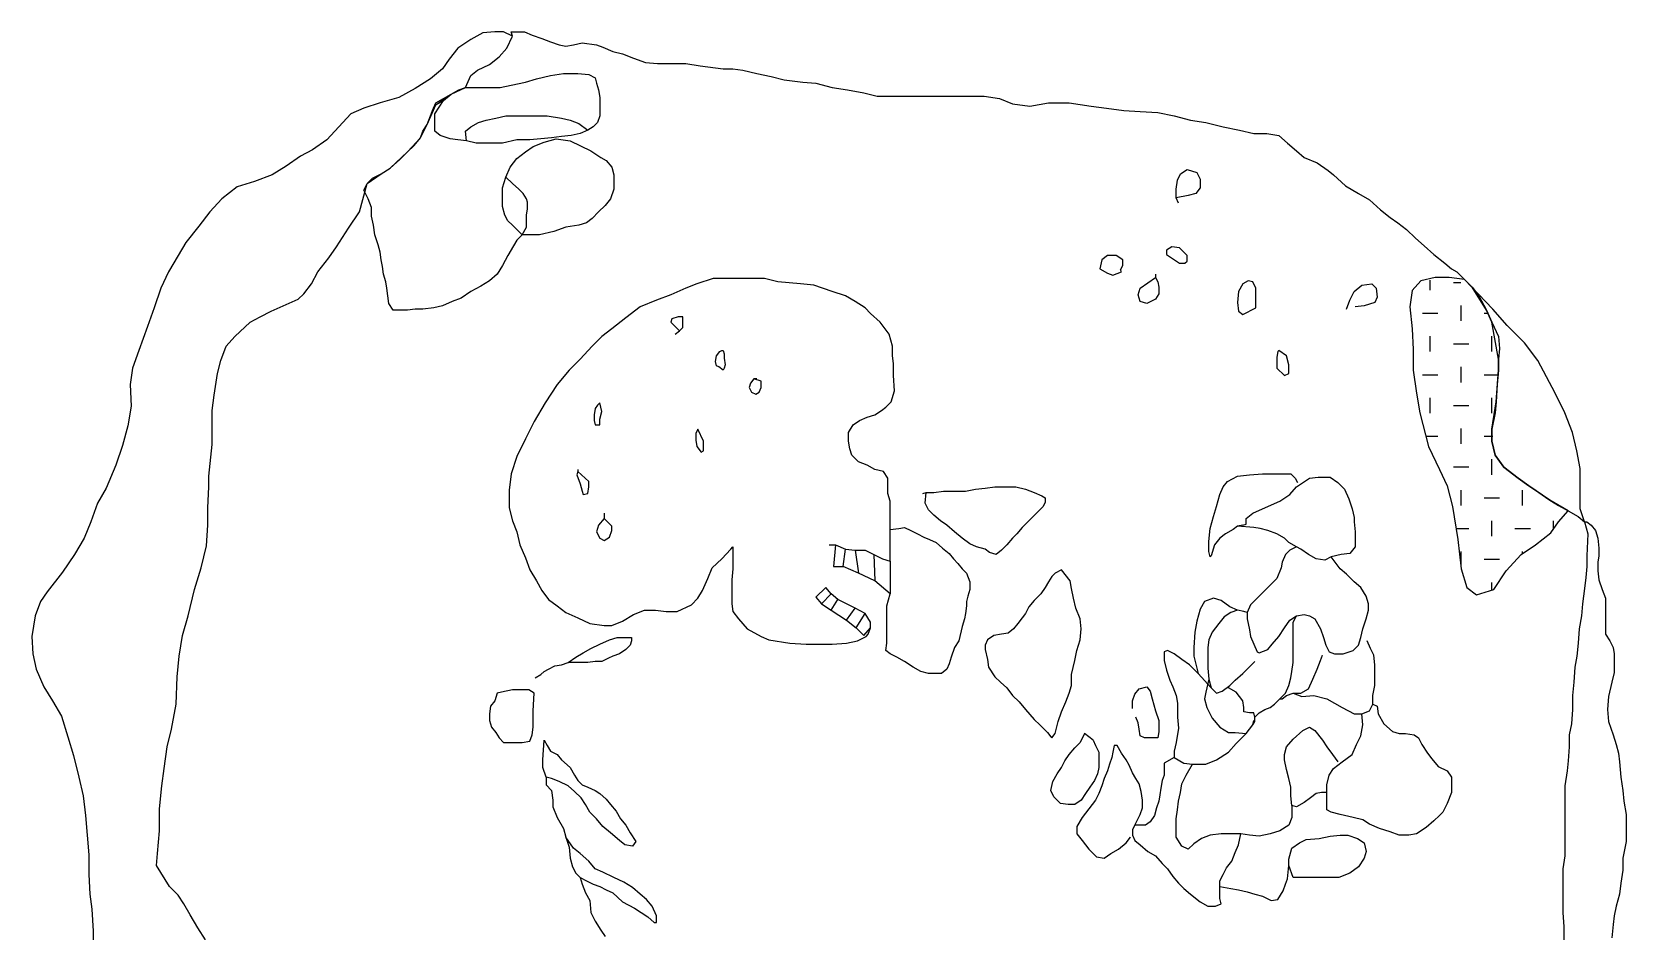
# Model space of a CAD drawing. Extents: x 2.1 to 14.4, y -1.6 to 15.2.
# Drawn here: x 5.84 to 12.32, y 11.57 to 15.22 of the extents above; entities that cross this region are included whole.
import ezdxf

# ---------------------------------------------------------------- set-up
doc = ezdxf.new("R2010")
doc.units = 0
doc.linetypes.add('HIDDEN', pattern=[0.375, 0.25, -0.125])
doc.layers.add('LAYER1', color=7, linetype='CONTINUOUS')
doc.layers.add('LAYER25', color=1, linetype='CONTINUOUS')

msp = doc.modelspace()

# ---------------------------------------------------------------- linework, layer by layer
at = {"layer": 'LAYER1', "color": 7, "linetype": 'HIDDEN'}
for points in [[(7.7947, 15.2035), (7.7592, 15.2212), (7.7237, 15.2212), (7.6749, 15.2168), (7.6261, 15.1902), (7.5729, 15.1547), (7.5374, 15.1103), (7.5108, 15.0704), (7.462, 15.0305), (7.3999, 14.9905), (7.3333, 14.955), (7.2579, 14.9329), (7.1914, 14.9107), (7.1381, 14.8885), (7.0893, 14.8353), (7.0405, 14.782), (6.9829, 14.7421), (6.9341, 14.7155), (6.8764, 14.6756), (6.8187, 14.6401), (6.7477, 14.6134), (6.6768, 14.5913), (6.6146, 14.5425), (6.5658, 14.4892), (6.5215, 14.4316), (6.4682, 14.365), (6.4372, 14.3118), (6.3973, 14.2452), (6.3662, 14.1787), (6.3396, 14.0988), (6.313, 14.0234), (6.2775, 13.9258), (6.2509, 13.8548), (6.242, 13.7883), (6.2464, 13.6996), (6.2331, 13.6197), (6.2109, 13.5398), (6.1843, 13.46), (6.1444, 13.3668), (6.1089, 13.3047), (6.0823, 13.2293), (6.0557, 13.1627), (6.0157, 13.0962), (5.9669, 13.0252), (5.9048, 12.9454), (5.8782, 12.9054), (5.856, 12.8478), (5.8427, 12.7635), (5.8472, 12.6925), (5.8605, 12.6304), (5.8915, 12.5594), (5.927, 12.5017), (5.9625, 12.4396), (5.9891, 12.3553), (6.0113, 12.2799), (6.0335, 12.1912), (6.0512, 12.1158), (6.0601, 12.0359), (6.0734, 11.8762), (6.0734, 11.7963), (6.0778, 11.7165), (6.0867, 11.6544), (6.0912, 11.5657), (6.0912, 11.468)], [(12.1513, 13.2293), (12.1335, 13.2825), (12.1335, 13.3358), (12.1335, 13.3846), (12.1335, 13.4467), (12.1202, 13.5177), (12.1025, 13.5931), (12.0714, 13.6729), (12.0315, 13.7528), (11.996, 13.8193), (11.9605, 13.8859), (11.9073, 13.9569), (11.8363, 14.0278), (11.7786, 14.0944), (11.6633, 14.2142)]]:
    msp.add_lwpolyline(points, dxfattribs=at)
at = {"layer": 'LAYER1', "color": 7, "linetype": 'CONTINUOUS'}
for points in [[(6.5481, 11.5302), (6.517, 11.579), (6.486, 11.6322), (6.4594, 11.6766), (6.4372, 11.7121), (6.4017, 11.7475), (6.3485, 11.8318), (6.3529, 11.8806), (6.3618, 11.9738), (6.3618, 12.0625), (6.3706, 12.1557), (6.3795, 12.2267), (6.3928, 12.3154), (6.4106, 12.3864), (6.4283, 12.4884), (6.4328, 12.5993), (6.4416, 12.6836), (6.4549, 12.7679), (6.4771, 12.8478), (6.5037, 12.9542), (6.5304, 13.043), (6.5525, 13.1317), (6.557, 13.216), (6.557, 13.287), (6.5614, 13.3713), (6.5614, 13.4156), (6.5747, 13.5443), (6.5747, 13.602), (6.5747, 13.6818), (6.5836, 13.7439), (6.5969, 13.8326), (6.6102, 13.8859), (6.6324, 13.9436), (6.6679, 13.9835), (6.73, 14.0412), (6.7699, 14.0633), (6.8143, 14.0855), (6.8631, 14.1077), (6.9252, 14.1343), (6.9474, 14.1565), (6.9784, 14.1964), (7.0051, 14.2452), (7.0494, 14.3029), (7.0805, 14.3473), (7.1293, 14.4227), (7.1736, 14.4892), (7.2047, 14.6046), (7.2624, 14.6445), (7.2979, 14.6667), (7.3688, 14.7332), (7.4221, 14.7909), (7.4487, 14.8441), (7.4842, 14.924), (7.5463, 14.9684), (7.604, 14.995), (7.6261, 15.0438), (7.6528, 15.066), (7.7016, 15.0881), (7.7415, 15.1192), (7.7725, 15.1547), (7.7947, 15.2035), (7.7903, 15.2212)], [(7.7903, 15.2212), (7.8125, 15.2212), (7.8435, 15.2212), (7.8746, 15.2079), (7.9145, 15.1946), (7.95, 15.1813), (7.9855, 15.168), (8.0121, 15.1636), (8.0432, 15.168), (8.0787, 15.1769), (8.1363, 15.168), (8.1629, 15.1591), (8.2029, 15.1414), (8.2428, 15.1325), (8.2872, 15.1148), (8.336, 15.097), (8.3848, 15.0926), (8.4424, 15.0926), (8.5001, 15.0926), (8.5578, 15.0837), (8.6509, 15.0704), (8.6909, 15.0704), (8.7308, 15.066), (8.7885, 15.0526), (8.8461, 15.0393), (8.8994, 15.026), (8.9748, 15.0172), (9.028, 15.0127), (9.0946, 14.995), (9.1567, 14.9861), (9.2232, 14.9728), (9.2765, 14.9595), (9.3253, 14.9595), (9.4096, 14.9595), (9.4717, 14.9595), (9.5294, 14.9595), (9.587, 14.9595), (9.6536, 14.9595), (9.7112, 14.9595), (9.7734, 14.9506), (9.8266, 14.9284), (9.8976, 14.9196), (9.973, 14.9329), (10.0573, 14.9329), (10.146, 14.9196), (10.2081, 14.9107), (10.2791, 14.9018), (10.3456, 14.8974), (10.4166, 14.8929), (10.4832, 14.8796), (10.5497, 14.8619), (10.6118, 14.853), (10.6828, 14.8353), (10.7494, 14.822), (10.807, 14.8086), (10.8603, 14.8086), (10.9091, 14.7998), (10.9446, 14.7687), (10.98, 14.7377), (11.0111, 14.7111), (11.0643, 14.6889), (11.1087, 14.6578), (11.1309, 14.6401), (11.1797, 14.5957), (11.2329, 14.5646), (11.2773, 14.538), (11.3216, 14.4981), (11.3616, 14.467), (11.3926, 14.4449), (11.4281, 14.4182), (11.4636, 14.3828), (11.4991, 14.3517), (11.539, 14.3162), (11.5834, 14.2807), (11.61, 14.2585), (11.6322, 14.2452), (11.6633, 14.2142), (11.6943, 14.1831), (11.7209, 14.1476), (11.752, 14.09), (11.7742, 14.0412), (11.8008, 13.9835), (11.8052, 13.9347), (11.8008, 13.8903), (11.8008, 13.846), (11.7963, 13.7883), (11.7919, 13.7173), (11.7875, 13.6729), (11.7742, 13.6064), (11.7742, 13.5576), (11.7875, 13.4999), (11.823, 13.4511), (11.8806, 13.4068), (11.925, 13.3757), (11.9649, 13.3491), (12.0093, 13.318), (12.0448, 13.2958), (12.0847, 13.2737), (12.1246, 13.2515), (12.1513, 13.2293), (12.1646, 13.1805), (12.1601, 13.0918), (12.1601, 13.0474), (12.1557, 13.003), (12.1513, 12.9587), (12.1424, 12.8966), (12.1379, 12.8478), (12.1291, 12.7945), (12.1246, 12.7369), (12.1202, 12.6836), (12.1113, 12.6393), (12.1069, 12.5771), (12.1025, 12.5239), (12.1025, 12.4662), (12.098, 12.4086), (12.0891, 12.3642), (12.0891, 12.3154), (12.0847, 12.2577), (12.0803, 12.2178), (12.0714, 12.1557), (12.0714, 12.1025), (12.0714, 12.0581), (12.0714, 11.996), (12.0714, 11.9294), (12.0714, 11.8718), (12.0625, 11.8185), (12.0625, 11.7564), (12.0625, 11.6987), (12.0625, 11.6411), (12.067, 11.5834), (12.067, 11.5257)], [(12.1513, 13.2293), (12.1601, 13.2293), (12.1779, 13.216), (12.1956, 13.1938), (12.2045, 13.1627), (12.2089, 13.1228), (12.2089, 13.0918), (12.2045, 13.0651), (12.2045, 13.0297), (12.2089, 12.9942), (12.2222, 12.9542), (12.2355, 12.9187), (12.2355, 12.8788), (12.2355, 12.8522), (12.2355, 12.8256), (12.2355, 12.8034), (12.2355, 12.7723), (12.2533, 12.7457), (12.2666, 12.7191), (12.271, 12.6925), (12.271, 12.6526), (12.271, 12.6171), (12.2622, 12.5771), (12.2489, 12.5195), (12.2444, 12.4662), (12.2489, 12.4174), (12.2666, 12.3642), (12.2799, 12.3243), (12.2888, 12.2888), (12.2932, 12.2533), (12.2977, 12.1912), (12.3065, 12.1379), (12.311, 12.0936), (12.3198, 12.0403), (12.3198, 11.9871), (12.3198, 11.9294), (12.3065, 11.8629), (12.3065, 11.8141), (12.2977, 11.7609), (12.2932, 11.7165), (12.2799, 11.6677), (12.271, 11.6278), (12.2666, 11.5923), (12.2622, 11.539)]]:
    msp.add_lwpolyline(points, dxfattribs=at)
at = {"layer": 'LAYER1', "color": 1, "linetype": 'CONTINUOUS'}
for points in [[(7.4842, 14.924), (7.5152, 14.9417), (7.5463, 14.9684), (7.5773, 14.9861), (7.604, 14.995), (7.6661, 14.995), (7.7193, 14.995), (7.7459, 14.995), (7.7903, 15.0039), (7.848, 15.0172), (7.8923, 15.0305), (7.95, 15.0438), (8.0032, 15.0526), (8.0609, 15.0526), (8.1053, 15.0482), (8.1319, 15.0349), (8.1363, 15.0127), (8.1452, 14.9861), (8.1496, 14.955), (8.1496, 14.9284), (8.1496, 14.9018), (8.1496, 14.8796), (8.1408, 14.853), (8.123, 14.8353), (8.1008, 14.822), (8.0698, 14.8086), (8.0343, 14.7998), (7.9944, 14.7953), (7.9544, 14.7909), (7.9101, 14.7865), (7.8657, 14.782), (7.8125, 14.782), (7.7548, 14.7687), (7.7016, 14.7687), (7.6483, 14.7687), (7.6084, 14.7776), (7.5729, 14.782), (7.5419, 14.7865), (7.5019, 14.7998), (7.4797, 14.8175), (7.4797, 14.8575), (7.4797, 14.8885), (7.5152, 14.9417)], [(7.8347, 14.3961), (7.8125, 14.3739), (7.7992, 14.3517), (7.777, 14.3118), (7.7548, 14.2718), (7.7326, 14.2364), (7.7016, 14.2097), (7.6661, 14.1876), (7.6261, 14.1654), (7.5862, 14.1388), (7.5507, 14.1254), (7.5108, 14.1077), (7.4753, 14.0988), (7.4309, 14.0944), (7.3999, 14.0944), (7.3688, 14.09), (7.3422, 14.09), (7.3112, 14.09), (7.2934, 14.1166), (7.289, 14.1476), (7.2845, 14.1787), (7.2801, 14.2053), (7.2712, 14.2364), (7.2668, 14.2674), (7.2624, 14.294), (7.2579, 14.3251), (7.249, 14.3561), (7.2357, 14.3961), (7.2313, 14.436), (7.2224, 14.4715), (7.2224, 14.507), (7.2091, 14.5425), (7.1914, 14.578), (7.2047, 14.6046), (7.2269, 14.6268), (7.2624, 14.6445), (7.2979, 14.6667), (7.3378, 14.7022), (7.3688, 14.7332), (7.3954, 14.7598), (7.4221, 14.7909), (7.4309, 14.8175), (7.4487, 14.8441), (7.462, 14.8796), (7.4709, 14.9018), (7.4842, 14.9329), (7.5463, 14.9684)], [(7.6084, 14.7776), (7.604, 14.8175), (7.6261, 14.8353), (7.6572, 14.853), (7.6883, 14.8619), (7.7282, 14.8708), (7.7681, 14.8796), (7.808, 14.8796), (7.8435, 14.8796), (7.8923, 14.8796), (7.9367, 14.8796), (7.9944, 14.8708), (8.0299, 14.8619), (8.0653, 14.8486), (8.0653, 14.8486)], [(8.0653, 14.8486), (8.1008, 14.822)], [(7.8347, 14.3961), (7.8169, 14.4138), (7.7947, 14.436), (7.777, 14.4537), (7.7637, 14.4759), (7.7548, 14.5114), (7.7548, 14.5513), (7.7548, 14.5868), (7.7681, 14.6312), (7.7859, 14.6711), (7.8125, 14.7066), (7.848, 14.7332), (7.879, 14.7554), (7.9234, 14.7732), (7.9722, 14.7865), (8.0299, 14.7776), (8.1141, 14.7377), (8.1541, 14.7111), (8.1763, 14.6977), (8.1984, 14.6711), (8.2073, 14.6401), (8.2073, 14.5824), (8.194, 14.5425), (8.1718, 14.5158), (8.1452, 14.4892), (8.1186, 14.4626), (8.0964, 14.4449), (8.0653, 14.436), (8.0121, 14.4271), (7.9633, 14.4094), (7.9056, 14.3961), (7.8347, 14.3961)], [(10.5009, 14.5247), (10.492, 14.5469), (10.492, 14.5824), (10.4965, 14.6179), (10.5098, 14.6445), (10.5364, 14.6622), (10.5763, 14.6489), (10.5896, 14.6223), (10.5896, 14.5868), (10.5719, 14.5646), (10.5408, 14.5558), (10.492, 14.5469)], [(7.8347, 14.3961), (7.8524, 14.4271), (7.8524, 14.4493), (7.8524, 14.4759), (7.8568, 14.5025), (7.8568, 14.5292), (7.8524, 14.5425), (7.8391, 14.5646), (7.8213, 14.5824), (7.7947, 14.6046), (7.7681, 14.6312)], [(10.5054, 14.2807), (10.5275, 14.2807), (10.5364, 14.2896), (10.5364, 14.3118), (10.5054, 14.3428), (10.4743, 14.3473), (10.4521, 14.334), (10.4521, 14.3162), (10.5054, 14.2807)], [(10.2702, 14.2452), (10.2658, 14.2541), (10.2747, 14.2718), (10.2747, 14.294), (10.248, 14.3118), (10.2126, 14.3118), (10.1904, 14.294), (10.1815, 14.2585), (10.2126, 14.2408), (10.2347, 14.2319), (10.2702, 14.2452)], [(10.4078, 14.2364), (10.4078, 14.223), (10.4166, 14.2053), (10.4211, 14.1831), (10.4211, 14.1565), (10.4078, 14.1343), (10.3723, 14.1166), (10.3456, 14.1254), (10.3368, 14.1521), (10.3456, 14.1787), (10.4078, 14.223)], [(10.8159, 14.0988), (10.8159, 14.1121), (10.8159, 14.1432), (10.8159, 14.1787), (10.8026, 14.2053), (10.7849, 14.2097), (10.7627, 14.1964), (10.7449, 14.1654), (10.7405, 14.121), (10.7449, 14.0855), (10.7627, 14.0722), (10.8159, 14.0988)], [(11.1841, 14.0944), (11.1974, 14.1299), (11.2152, 14.1654), (11.2462, 14.192), (11.2862, 14.1964), (11.3039, 14.1787), (11.3083, 14.1432), (11.2995, 14.121), (11.2551, 14.1077), (11.2196, 14.1033), (11.2196, 14.1033)], [(11.6633, 14.2142), (11.6011, 14.223), (11.5435, 14.223), (11.4858, 14.2097), (11.4503, 14.1698), (11.4414, 14.1033), (11.4503, 14.0145), (11.4547, 13.9302), (11.4547, 13.846), (11.468, 13.7528), (11.4814, 13.6729), (11.5169, 13.5354), (11.5612, 13.4422), (11.5923, 13.3757), (11.6144, 13.2914), (11.6366, 13.1583), (11.6499, 13.0385), (11.6721, 12.9631), (11.7121, 12.9321), (11.783, 12.9542), (11.8318, 13.0297), (11.8939, 13.0962), (11.9516, 13.1361), (12.0137, 13.1849), (12.0448, 13.2293), (12.0847, 13.2737), (12.0093, 13.318), (11.925, 13.3757), (11.8806, 13.4068), (11.823, 13.4511), (11.7875, 13.4999), (11.7742, 13.5576), (11.7742, 13.6064), (11.7919, 13.7173), (11.8008, 13.846), (11.8008, 13.8903), (11.7742, 14.0412), (11.752, 14.09), (11.6943, 14.1831), (11.6633, 14.2142)], [(8.4557, 13.9924), (8.4735, 14.0057), (8.4868, 14.019), (8.4868, 14.0412), (8.4868, 14.0633), (8.4691, 14.0633), (8.4424, 14.0545), (8.438, 14.0412), (8.4735, 14.0057)], [(8.6509, 13.846), (8.6332, 13.8593), (8.6243, 13.8637), (8.6199, 13.8814), (8.6243, 13.9036), (8.6376, 13.9214), (8.6465, 13.9258), (8.6509, 13.9258), (8.6554, 13.9125), (8.6554, 13.8948), (8.6598, 13.8681), (8.6554, 13.8548), (8.6509, 13.846)], [(10.9091, 13.9258), (10.9046, 13.9214), (10.9002, 13.8992), (10.9002, 13.8548), (10.9313, 13.8238), (10.949, 13.8326), (10.949, 13.8681), (10.9401, 13.9036), (10.9091, 13.9258)], [(8.7885, 13.8105), (8.7752, 13.8105), (8.7619, 13.7927), (8.7574, 13.775), (8.7663, 13.7572), (8.784, 13.7484), (8.7973, 13.7572), (8.8062, 13.775), (8.8062, 13.8016), (8.7752, 13.8105)], [(8.1496, 13.7129), (8.1408, 13.704), (8.1319, 13.6907), (8.1275, 13.6641), (8.1275, 13.6419), (8.1319, 13.6241), (8.1496, 13.6241), (8.1496, 13.6463), (8.1585, 13.6774), (8.1496, 13.7129)], [(8.5489, 13.6064), (8.54, 13.5886), (8.54, 13.562), (8.5445, 13.5354), (8.5622, 13.5132), (8.5711, 13.5177), (8.5711, 13.5398), (8.5711, 13.5576), (8.5489, 13.6064)], [(8.0609, 13.4422), (8.0609, 13.4334), (8.0565, 13.4201), (8.0698, 13.3846), (8.0787, 13.3535), (8.0831, 13.3402), (8.1008, 13.3446), (8.1053, 13.3713), (8.1053, 13.3934), (8.0609, 13.4334)], [(10.7627, 13.216), (10.7405, 13.2115), (10.7227, 13.1982), (10.6917, 13.1805), (10.6695, 13.1627), (10.6473, 13.1361), (10.634, 13.0918), (10.6296, 13.0873), (10.6251, 13.1095), (10.6251, 13.1494), (10.6296, 13.2027), (10.6429, 13.2515), (10.6562, 13.2914), (10.6695, 13.3402), (10.6828, 13.3713), (10.7006, 13.3934), (10.7405, 13.4156), (10.7893, 13.4201), (10.8425, 13.4245), (10.8913, 13.4245), (10.9313, 13.4245), (10.9579, 13.4245), (10.9756, 13.4068), (10.9845, 13.389)], [(10.7627, 13.216), (10.776, 13.2204), (10.776, 13.2426), (10.8026, 13.2648), (10.8425, 13.2825), (10.9135, 13.3136), (10.9534, 13.3402), (10.98, 13.3713), (10.98, 13.3713), (11.0333, 13.4068), (11.0688, 13.4112), (11.1176, 13.4112), (11.1486, 13.389), (11.1752, 13.3624), (11.193, 13.3225), (11.2063, 13.2825), (11.2152, 13.247), (11.2152, 13.2293), (11.2196, 13.1894), (11.2196, 13.1539), (11.2196, 13.1273), (11.1974, 13.1006), (11.1619, 13.0962), (11.122, 13.0873), (11.0954, 13.074), (11.0599, 13.0785), (11.0288, 13.0962), (10.9978, 13.1184), (10.98, 13.1273), (10.949, 13.145), (10.9313, 13.1627), (10.9002, 13.1805), (10.8647, 13.1938), (10.8336, 13.2027), (10.807, 13.2071), (10.7405, 13.2115)], [(9.4628, 13.3446), (9.4761, 13.3491), (9.5072, 13.3491), (9.5471, 13.3535), (9.5826, 13.3535), (9.6358, 13.3535), (9.6758, 13.3624), (9.7157, 13.3668), (9.7556, 13.3713), (9.8, 13.3713), (9.8399, 13.3713), (9.8798, 13.3624), (9.9153, 13.3491), (9.9464, 13.3358), (9.9597, 13.3269), (9.9597, 13.3092), (9.9508, 13.2914), (9.9331, 13.2737), (9.9109, 13.2515), (9.8887, 13.2293), (9.8665, 13.2071), (9.8443, 13.1805), (9.8266, 13.1627), (9.8044, 13.1361), (9.7822, 13.114), (9.76, 13.0962), (9.7334, 13.1051), (9.7157, 13.1184), (9.6802, 13.1273), (9.6536, 13.1406), (9.6225, 13.1627), (9.5915, 13.1894), (9.5604, 13.216), (9.5338, 13.2337), (9.5072, 13.2559), (9.485, 13.2781), (9.4717, 13.3047), (9.4761, 13.3491)], [(8.1674, 13.2648), (8.1674, 13.2426), (8.1452, 13.216), (8.1363, 13.1894), (8.1496, 13.1627), (8.1674, 13.1539), (8.1896, 13.1672), (8.1984, 13.1938), (8.1984, 13.2115), (8.1674, 13.2426)], [(9.3297, 13.1982), (9.3652, 13.2027), (9.3874, 13.2071), (9.414, 13.1938), (9.4406, 13.1805), (9.4672, 13.1672), (9.4894, 13.1583), (9.516, 13.145), (9.5427, 13.1228), (9.5693, 13.1006), (9.587, 13.0785), (9.6048, 13.0607), (9.6225, 13.0385), (9.6403, 13.0208), (9.6536, 12.9853), (9.6536, 12.9542), (9.6447, 12.9276), (9.6403, 12.9054), (9.6403, 12.8877), (9.6358, 12.8566), (9.6314, 12.8345), (9.6225, 12.8034), (9.6092, 12.7457), (9.5915, 12.7191), (9.5782, 12.6792), (9.5693, 12.6526), (9.5604, 12.6304), (9.5382, 12.6126), (9.516, 12.6126), (9.485, 12.6126), (9.4539, 12.6215), (9.4229, 12.6393), (9.3874, 12.6614), (9.3563, 12.6792), (9.3297, 12.6925), (9.312, 12.7058), (9.3164, 12.7369), (9.3164, 12.7723), (9.3164, 12.8034), (9.3164, 12.83), (9.3164, 12.8611), (9.3164, 12.8877), (9.3297, 12.9365)], [(10.98, 13.1273), (10.9534, 13.114), (10.9357, 13.0962), (10.9224, 13.0651), (10.9179, 13.043), (10.9002, 12.9986), (10.878, 12.9764), (10.8558, 12.9542), (10.8248, 12.9232), (10.7937, 12.8921), (10.7804, 12.8611), (10.7804, 12.8345), (10.7893, 12.7901), (10.7937, 12.7635), (10.807, 12.7324), (10.8203, 12.7014), (10.8292, 12.6969), (10.8647, 12.7102), (10.8824, 12.7324), (10.9091, 12.7635), (10.9313, 12.799), (10.9534, 12.83), (10.98, 12.8478), (11.0111, 12.8522), (11.0333, 12.8478), (11.0555, 12.8345), (11.0777, 12.7945), (11.091, 12.759), (11.0998, 12.728), (11.1131, 12.7014), (11.1353, 12.6925), (11.1708, 12.6925), (11.2107, 12.7058), (11.2329, 12.728), (11.2418, 12.759), (11.2507, 12.7945), (11.264, 12.8345), (11.2729, 12.8699), (11.2729, 12.8966), (11.264, 12.9276), (11.2418, 12.9631), (11.2152, 12.9853), (11.1841, 13.0163), (11.1575, 13.0385), (11.122, 13.0873)], [(10.0262, 13.0341), (9.9996, 13.0208), (9.9863, 13.0075), (9.973, 12.9853), (9.9597, 12.9631), (9.9419, 12.9365), (9.9153, 12.9099), (9.8931, 12.8833), (9.8798, 12.8566), (9.8665, 12.8389), (9.8488, 12.8167), (9.831, 12.7945), (9.8088, 12.7768), (9.7822, 12.7723), (9.7512, 12.7679), (9.7246, 12.7502), (9.7157, 12.728), (9.7157, 12.7102), (9.7246, 12.6703), (9.729, 12.6393), (9.7556, 12.5993), (9.7778, 12.5771), (9.8044, 12.555), (9.8266, 12.5239), (9.8532, 12.4973), (9.8798, 12.4662), (9.9153, 12.4263), (9.9375, 12.4041), (9.9686, 12.3731), (9.9819, 12.3553), (9.9863, 12.3509), (9.9996, 12.3686), (10.0129, 12.4174), (10.0262, 12.4574), (10.044, 12.4973), (10.0573, 12.5328), (10.0662, 12.5638), (10.0662, 12.6082), (10.0795, 12.6659), (10.0883, 12.7058), (10.1016, 12.7502), (10.1061, 12.7945), (10.1016, 12.8345), (10.0839, 12.8788), (10.075, 12.9187), (10.0662, 12.9587), (10.0617, 12.9897), (10.0262, 13.0341)], [(10.7405, 12.8699), (10.7094, 12.8833), (10.6739, 12.9099), (10.6429, 12.9187), (10.6074, 12.9054), (10.5896, 12.8744), (10.5763, 12.8256), (10.5675, 12.7812), (10.563, 12.7191), (10.563, 12.6836), (10.5808, 12.6126), (10.634, 12.555)], [(10.7804, 12.8611), (10.7671, 12.8655), (10.7405, 12.8699), (10.7139, 12.8611), (10.6872, 12.8433), (10.6651, 12.8167), (10.6384, 12.7812), (10.6251, 12.7502), (10.6207, 12.7191), (10.6207, 12.6747), (10.6207, 12.6348), (10.6251, 12.5905), (10.634, 12.555), (10.6562, 12.5328), (10.6784, 12.5417), (10.7094, 12.5638), (10.7316, 12.586), (10.7627, 12.6126), (10.7849, 12.6348), (10.8115, 12.6614), (10.8115, 12.6614)], [(10.8115, 12.4352), (10.8292, 12.4529), (10.8514, 12.4662), (10.8736, 12.4751), (10.8913, 12.4884), (10.9135, 12.5106), (10.9357, 12.5328), (10.949, 12.5638), (10.9579, 12.5949), (10.9623, 12.6215), (10.9667, 12.657), (10.9667, 12.6881), (10.9667, 12.7191), (10.9667, 12.7457), (10.9667, 12.7723), (10.9667, 12.799), (10.9667, 12.8212), (10.98, 12.8478)], [(10.5808, 12.6126), (10.5453, 12.6481), (10.5142, 12.6703), (10.4832, 12.6925), (10.4566, 12.7058), (10.4432, 12.7014), (10.4432, 12.6881), (10.4432, 12.6659), (10.4521, 12.6259), (10.4654, 12.586), (10.4787, 12.5594), (10.492, 12.5239), (10.4965, 12.4929), (10.4965, 12.4352), (10.5009, 12.3908), (10.492, 12.3331), (10.4832, 12.2977), (10.4832, 12.271), (10.5231, 12.2489), (10.5586, 12.2444), (10.6118, 12.2444), (10.6562, 12.2622), (10.705, 12.2932), (10.736, 12.3287), (10.776, 12.3686), (10.8026, 12.4041), (10.807, 12.4219), (10.807, 12.4219)], [(10.9667, 12.5328), (11.0022, 12.5195), (11.051, 12.5239), (11.1043, 12.5106), (11.1664, 12.4751), (11.2152, 12.4485), (11.2462, 12.4485), (11.2773, 12.4618), (11.2906, 12.4884), (11.2906, 12.5239), (11.2995, 12.5638), (11.2995, 12.5993), (11.2995, 12.6481), (11.295, 12.6881), (11.2817, 12.7147), (11.2684, 12.7457), (11.2684, 12.7457)], [(10.9135, 12.5106), (10.9224, 12.5106), (10.9401, 12.5239), (10.9667, 12.5328), (10.9978, 12.5328), (11.0288, 12.5505), (11.0466, 12.5905), (11.0643, 12.6304), (11.0777, 12.6659), (11.0865, 12.6881), (11.0865, 12.6881)], [(10.6251, 12.5905), (10.6118, 12.5372), (10.6074, 12.5106), (10.6163, 12.4751), (10.6384, 12.4307), (10.6695, 12.3953), (10.705, 12.3731), (10.7316, 12.3731), (10.776, 12.3686)], [(10.3146, 12.4707), (10.3146, 12.5017), (10.3235, 12.5283), (10.3412, 12.5505), (10.3723, 12.5594), (10.3856, 12.5417), (10.3944, 12.5106), (10.4078, 12.4618), (10.4211, 12.4219), (10.4211, 12.3775), (10.4166, 12.3509), (10.3944, 12.3509), (10.3634, 12.3509), (10.3456, 12.3598), (10.3412, 12.3864), (10.3368, 12.413), (10.3279, 12.4352)], [(10.807, 12.4529), (10.7893, 12.4529), (10.7671, 12.4574), (10.7671, 12.4751), (10.7627, 12.5017), (10.736, 12.5372), (10.705, 12.555), (10.705, 12.555)], [(10.8026, 12.4041), (10.8115, 12.4174), (10.8115, 12.4352), (10.807, 12.4529), (10.807, 12.4529)], [(11.2906, 12.4884), (11.3083, 12.4795), (11.3128, 12.4485), (11.335, 12.4086), (11.3705, 12.3775), (11.3971, 12.3686), (11.4237, 12.3686), (11.4592, 12.3642), (11.4769, 12.3509), (11.4902, 12.3243), (11.5124, 12.2888), (11.5302, 12.2666), (11.5568, 12.2355), (11.5923, 12.2178), (11.61, 12.1912), (11.61, 12.1601), (11.61, 12.1291), (11.5923, 12.0847), (11.5745, 12.0492), (11.5612, 12.0359), (11.539, 12.0137), (11.508, 11.9871), (11.468, 11.9605), (11.437, 11.9561), (11.3971, 11.9561), (11.3616, 11.9694), (11.3172, 11.9827), (11.2773, 12.0004), (11.2507, 12.0182), (11.2107, 12.027), (11.1575, 12.0403), (11.122, 12.0492), (11.1043, 12.0581), (11.1043, 12.0936), (11.1043, 12.1291), (11.1043, 12.1601), (11.1131, 12.2001), (11.1309, 12.2267), (11.1664, 12.2533), (11.2063, 12.2843), (11.2241, 12.3243), (11.2418, 12.3598), (11.2507, 12.4041), (11.2462, 12.4485)], [(11.1043, 12.1291), (11.0821, 12.1291), (11.0599, 12.1246), (11.0377, 12.1069), (11.0111, 12.0891), (10.98, 12.0714), (10.9623, 12.0758), (10.9579, 12.1158), (10.9579, 12.1513), (10.949, 12.1867), (10.9401, 12.2222), (10.9313, 12.2622), (10.9313, 12.2843), (10.9401, 12.3154), (10.9667, 12.3465), (11.0067, 12.3819), (11.0333, 12.3953), (11.0555, 12.3819), (11.0865, 12.342), (11.1043, 12.3154), (11.1264, 12.2843), (11.1486, 12.2533), (11.1486, 12.2533)], [(10.1549, 12.342), (10.1638, 12.3198), (10.1771, 12.2932), (10.1771, 12.271), (10.1771, 12.2489), (10.1771, 12.2311), (10.1726, 12.2045), (10.1593, 12.1779), (10.1416, 12.1513), (10.1238, 12.1246), (10.1061, 12.098), (10.0795, 12.0803), (10.0528, 12.0803), (10.0218, 12.0847), (9.9952, 12.1113), (9.9819, 12.1379), (9.9907, 12.1734), (10.0085, 12.2045), (10.0262, 12.2311), (10.0395, 12.2577), (10.0573, 12.2843), (10.0795, 12.311), (10.1016, 12.3331), (10.1016, 12.3331)], [(10.3235, 11.996), (10.3456, 12.0403), (10.3545, 12.067), (10.3545, 12.098), (10.3501, 12.1335), (10.3412, 12.1646), (10.3279, 12.1867), (10.3146, 12.2089), (10.3013, 12.24), (10.288, 12.2622), (10.2702, 12.2888), (10.2525, 12.3198), (10.2392, 12.3198), (10.2347, 12.2932), (10.2303, 12.271), (10.2214, 12.2444), (10.2126, 12.2178), (10.1992, 12.1867), (10.1904, 12.1557), (10.1771, 12.1246), (10.1638, 12.098), (10.1371, 12.0625), (10.1105, 12.027), (10.0883, 11.9915), (10.0883, 11.9605), (10.1105, 11.9339), (10.1371, 11.8984), (10.1682, 11.8673), (10.1992, 11.8629), (10.2259, 11.8806), (10.2569, 11.8984), (10.288, 11.925), (10.3057, 11.9472), (10.3057, 11.9472)], [(10.1549, 12.342), (10.1194, 12.3686), (10.1016, 12.3331)], [(10.4832, 12.271), (10.4432, 12.2489), (10.4432, 12.2267), (10.4432, 12.2001), (10.4344, 12.1779), (10.4299, 12.1468), (10.4255, 12.1202), (10.4211, 12.0936), (10.4122, 12.067), (10.4033, 12.0359), (10.3856, 12.0093), (10.3678, 11.996), (10.3501, 11.996), (10.3235, 11.996), (10.3146, 11.9782), (10.3146, 11.9561), (10.3235, 11.9339), (10.3456, 11.9161), (10.3767, 11.8895), (10.4078, 11.8718), (10.4344, 11.8407), (10.4566, 11.8185), (10.4787, 11.7875), (10.5009, 11.7609), (10.5231, 11.7387), (10.5497, 11.7165), (10.5896, 11.6854), (10.6207, 11.6677), (10.6518, 11.6677), (10.6739, 11.6766), (10.6695, 11.6987), (10.6695, 11.7254), (10.6695, 11.7475), (10.6695, 11.7697), (10.6828, 11.7963), (10.6961, 11.823), (10.7183, 11.8496), (10.7316, 11.8851), (10.7449, 11.9161), (10.7538, 11.9605)], [(10.9623, 12.0758), (10.9623, 12.0758), (10.9623, 12.0581), (10.9623, 12.027), (10.949, 11.996), (10.9135, 11.9738), (10.8736, 11.9605), (10.8292, 11.9516), (10.7893, 11.9561), (10.7538, 11.9605), (10.7139, 11.9605), (10.6739, 11.9605), (10.6296, 11.9561), (10.5941, 11.9427), (10.563, 11.9206), (10.5408, 11.8984), (10.5142, 11.9117), (10.492, 11.9472), (10.492, 11.9782), (10.492, 12.0226), (10.4965, 12.0581), (10.5009, 12.0936), (10.5098, 12.1291), (10.5142, 12.1646), (10.532, 12.2001), (10.5586, 12.2444)], [(10.9446, 11.7786), (10.949, 11.8318), (10.949, 11.8585), (10.9623, 11.9028), (10.9934, 11.925), (11.02, 11.9383), (11.0732, 11.9427), (11.1176, 11.9516), (11.1575, 11.9561), (11.1886, 11.9561), (11.2285, 11.9427), (11.2551, 11.925), (11.264, 11.8895), (11.2551, 11.8629), (11.2329, 11.8274), (11.1974, 11.8008), (11.1531, 11.783), (11.1087, 11.783), (11.0599, 11.783), (11.0111, 11.783), (10.9667, 11.783), (10.949, 11.8318)], [(10.6695, 11.7475), (10.7139, 11.7387), (10.7449, 11.7342), (10.7804, 11.7254), (10.8115, 11.7165), (10.8425, 11.7076), (10.878, 11.6899), (10.9046, 11.6943), (10.9268, 11.7298), (10.9357, 11.7564), (10.9446, 11.7786), (10.9446, 11.7786)]]:
    msp.add_lwpolyline(points, dxfattribs=at)
at = {"layer": 'LAYER1', "color": 4, "linetype": 'CONTINUOUS'}
for points in [[(9.0813, 13.1361), (9.1079, 13.1361), (9.1478, 13.1184), (9.1878, 13.114), (9.2277, 13.114), (9.2632, 13.0962), (9.2987, 13.0785), (9.3297, 13.0696), (9.3297, 13.0829), (9.3297, 13.1095), (9.3297, 13.1361), (9.3297, 13.1672), (9.3297, 13.1982), (9.3297, 13.2249), (9.3297, 13.2559), (9.3297, 13.287), (9.3297, 13.3136), (9.3208, 13.3446), (9.3208, 13.3757), (9.3208, 13.4068), (9.3031, 13.4334), (9.2676, 13.4422), (9.2366, 13.46), (9.2011, 13.4733), (9.1744, 13.4999), (9.1656, 13.5265), (9.1611, 13.5576), (9.1611, 13.5931), (9.1789, 13.6241), (9.2055, 13.6419), (9.2366, 13.6552), (9.2676, 13.6641), (9.2942, 13.6818), (9.312, 13.6951), (9.3342, 13.7173), (9.3475, 13.7617), (9.343, 13.8238), (9.343, 13.8726), (9.3386, 13.9036), (9.3386, 13.9436), (9.3253, 13.9924), (9.2898, 14.0412), (9.2499, 14.0766), (9.2277, 14.0988), (9.1878, 14.1254), (9.1478, 14.1476), (9.0946, 14.1654), (9.0192, 14.192), (8.9659, 14.1964), (8.8728, 14.2053), (8.8195, 14.2186), (8.7663, 14.2186), (8.7131, 14.2186), (8.6687, 14.2186), (8.611, 14.2186), (8.5445, 14.1964), (8.5001, 14.1787), (8.438, 14.1521), (8.3803, 14.1299), (8.3138, 14.1033), (8.2561, 14.0589), (8.1984, 14.0145), (8.1585, 13.9835), (8.1186, 13.9436), (8.0698, 13.8903), (8.0254, 13.846), (7.9766, 13.7883), (7.9278, 13.7129), (7.8835, 13.6374), (7.848, 13.5665), (7.8125, 13.4955), (7.7903, 13.4245), (7.7814, 13.3579), (7.7814, 13.287), (7.7947, 13.2337), (7.8125, 13.1894), (7.8258, 13.1361), (7.848, 13.0829), (7.8657, 13.0341), (7.8923, 12.9897), (7.9145, 12.9498), (7.9411, 12.9143), (7.9766, 12.8877), (8.0121, 12.8611), (8.0609, 12.8389), (8.1097, 12.8167), (8.1674, 12.8078), (8.1984, 12.8078), (8.2428, 12.8256), (8.2872, 12.8522), (8.3315, 12.8699), (8.3759, 12.8699), (8.4203, 12.8655), (8.4646, 12.8655), (8.5223, 12.8921), (8.5489, 12.9187), (8.5667, 12.9498), (8.5888, 12.9986), (8.6066, 13.043), (8.6465, 13.0785), (8.682, 13.1184), (8.6909, 13.1273), (8.6909, 13.0873), (8.6909, 13.0385), (8.6864, 12.9942), (8.6864, 12.9454), (8.6864, 12.8966), (8.6909, 12.8655), (8.7131, 12.8345), (8.7486, 12.7945), (8.8062, 12.7635), (8.8373, 12.7502), (8.9216, 12.7369), (8.9881, 12.7324), (9.0502, 12.7324), (9.0946, 12.7324), (9.1523, 12.7369), (9.1966, 12.7457), (9.2321, 12.7635), (9.241, 12.7723), (9.2499, 12.799), (9.2499, 12.8212), (9.2277, 12.8566), (9.1878, 12.8788), (9.1523, 12.8966), (9.1168, 12.9143), (9.0902, 12.9365), (9.068, 12.9631)], [(9.1079, 13.1361), (9.099, 13.0474), (9.1389, 13.0474), (9.1478, 13.1184)], [(9.1478, 13.1184), (9.1878, 13.114), (9.2011, 13.0208), (9.2011, 13.0208), (9.1389, 13.0474)], [(9.2632, 13.0962), (9.2676, 12.9897), (9.2011, 13.0208)], [(9.3297, 13.0696), (9.3297, 12.9365), (9.2676, 12.9897)], [(9.068, 12.9631), (9.028, 12.9232), (9.0502, 12.8966), (9.0902, 12.9365)], [(9.0502, 12.8966), (9.0902, 12.8699), (9.1168, 12.9143)], [(9.0902, 12.8699), (9.1523, 12.83), (9.1878, 12.8788)], [(9.1523, 12.83), (9.1922, 12.799), (9.2277, 12.8566)], [(9.1922, 12.799), (9.2232, 12.7679), (9.2499, 12.799)], [(7.8879, 12.5949), (7.9101, 12.6082), (7.9234, 12.6215), (7.9411, 12.6304), (7.9677, 12.6437), (7.9944, 12.6481), (8.021, 12.657), (8.052, 12.6792), (8.0831, 12.6969), (8.1141, 12.7147), (8.1496, 12.7324), (8.1896, 12.7502), (8.2206, 12.759), (8.2561, 12.759), (8.2783, 12.759), (8.2783, 12.7457), (8.2739, 12.728), (8.2561, 12.7102), (8.2295, 12.6925), (8.2029, 12.6836), (8.1851, 12.6747), (8.1585, 12.6614), (8.1319, 12.6614), (8.1008, 12.657), (8.0698, 12.657), (8.021, 12.657)], [(7.8835, 12.5328), (7.8613, 12.5461), (7.8347, 12.5461), (7.7947, 12.5461), (7.7504, 12.5372), (7.7326, 12.5328), (7.7237, 12.5017), (7.706, 12.4795), (7.7016, 12.4485), (7.7016, 12.4219), (7.7104, 12.3953), (7.7282, 12.3731), (7.7415, 12.3509), (7.7592, 12.3331), (7.7903, 12.3331), (7.8347, 12.3331), (7.8657, 12.3376), (7.8746, 12.3642), (7.879, 12.3953), (7.879, 12.4307), (7.879, 12.4618), (7.8835, 12.5328)], [(7.9234, 12.342), (7.9367, 12.3198), (7.95, 12.2977), (7.9766, 12.2843), (7.9944, 12.2622), (8.0299, 12.2311), (8.0476, 12.2001), (8.0609, 12.1779), (8.0787, 12.1601), (8.1008, 12.1513), (8.1319, 12.1379), (8.1496, 12.1246), (8.1763, 12.1025), (8.194, 12.0803), (8.2162, 12.0537), (8.2339, 12.0226), (8.2561, 11.996), (8.2739, 11.9649), (8.296, 11.9294), (8.2827, 11.9117), (8.2517, 11.9161), (8.2295, 11.9339), (8.194, 11.9649), (8.1629, 11.9915), (8.1363, 12.0226), (8.1097, 12.0492), (8.092, 12.0803), (8.0742, 12.1069), (8.0476, 12.1335), (8.021, 12.1557), (7.9855, 12.1734), (7.9544, 12.1867), (7.9323, 12.1912), (7.9189, 12.2311), (7.9189, 12.2622), (7.9234, 12.342)], [(7.9323, 12.1912), (7.9323, 12.1601), (7.9544, 12.1379), (7.9589, 12.098), (7.9589, 12.0714), (7.9766, 12.027), (8.0032, 11.9827), (8.0121, 11.9472), (8.0254, 11.9073), (8.0299, 11.8629), (8.0387, 11.8274), (8.052, 11.8008), (8.0698, 11.783), (8.0964, 11.7697), (8.123, 11.7564), (8.1496, 11.7475), (8.1763, 11.7342), (8.2029, 11.7209), (8.2428, 11.6854), (8.2916, 11.6588), (8.3448, 11.6233), (8.3715, 11.6011), (8.3803, 11.6011), (8.3803, 11.6278), (8.3626, 11.6677), (8.3404, 11.6943), (8.3138, 11.7165), (8.2827, 11.7431), (8.2472, 11.7653), (8.2073, 11.783), (8.1629, 11.8052), (8.1319, 11.8185), (8.1053, 11.8496), (8.0698, 11.8806), (8.0432, 11.9028), (8.0121, 11.9472)], [(8.0698, 11.783), (8.0787, 11.7564), (8.092, 11.7209), (8.1097, 11.6899), (8.1141, 11.6411), (8.1319, 11.6056), (8.1541, 11.5701), (8.1718, 11.5435)]]:
    msp.add_lwpolyline(points, dxfattribs=at)
at = {"layer": 'LAYER25', "color": 1, "linetype": 'CONTINUOUS'}
for points in [[(11.5243, 14.1716), (11.5243, 14.2121)], [(11.6181, 14.2028), (11.6483, 14.2028)], [(11.493, 14.0778), (11.5555, 14.0778)], [(11.6493, 14.0465), (11.6493, 14.109)], [(11.7431, 14.0778), (11.7575, 14.0778)], [(11.5243, 13.9215), (11.5243, 13.984)], [(11.6181, 13.9527), (11.6806, 13.9527)], [(11.7744, 13.9215), (11.7744, 13.984)], [(11.493, 13.8277), (11.5555, 13.8277)], [(11.6493, 13.7964), (11.6493, 13.8589)], [(11.7431, 13.8277), (11.7995, 13.8277)], [(11.5243, 13.6713), (11.5243, 13.7339)], [(11.7744, 13.6713), (11.7744, 13.7339)], [(11.6181, 13.7026), (11.6806, 13.7026)], [(11.6493, 13.5463), (11.6493, 13.6088)], [(11.506, 13.5775), (11.5555, 13.5775)], [(11.7431, 13.5775), (11.7778, 13.5775)], [(11.7744, 13.4212), (11.7744, 13.4838)], [(11.6181, 13.4525), (11.6806, 13.4525)], [(11.6493, 13.2962), (11.6493, 13.3587)], [(11.8994, 13.2962), (11.8994, 13.3587)], [(11.7431, 13.3274), (11.8056, 13.3274)], [(11.9932, 13.3274), (11.9974, 13.3274)], [(11.7744, 13.1711), (11.7744, 13.2336)], [(12.0245, 13.2003), (12.0245, 13.2336)], [(11.6293, 13.2024), (11.6806, 13.2024)], [(11.8682, 13.2024), (11.9307, 13.2024)], [(11.6493, 13.0461), (11.6493, 13.1086)], [(11.8994, 13.1003), (11.8994, 13.1086)], [(11.7431, 13.0773), (11.8056, 13.0773)], [(11.7744, 12.9515), (11.7744, 12.9835)]]:
    msp.add_lwpolyline(points, dxfattribs=at)

doc.saveas('drawing.dxf')
